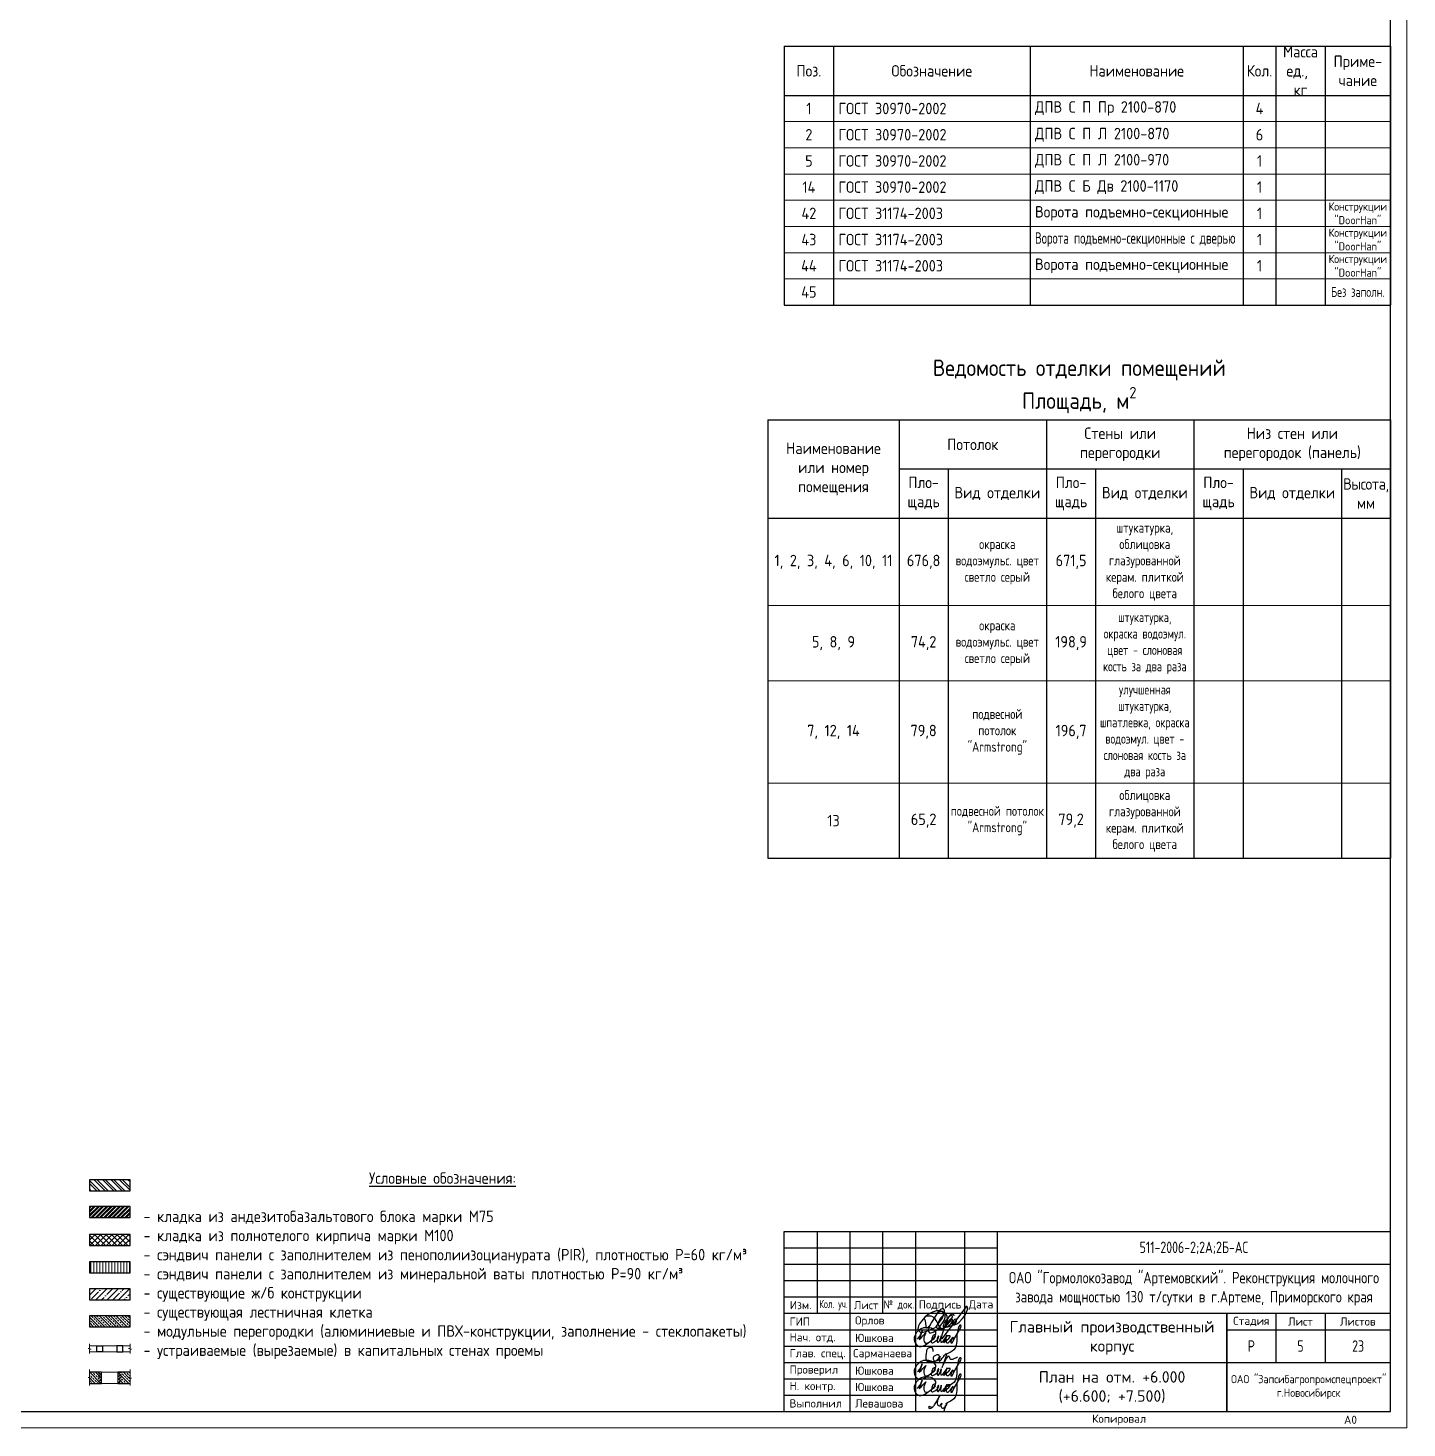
# Model space of a CAD drawing. Extents: x -965262 to 1142518, y -357520 to 71675.
# Drawn here: x -526641 to -484562, y -240088 to -197360 of the extents above; entities that cross this region are included whole.
import ezdxf

# ---------------------------------------------------------------- set-up
doc = ezdxf.new("R2010")
doc.units = 0
doc.header["$LTSCALE"] = 10
doc.layers.get('0').update_dxf_attribs({"linetype": 'CONTINUOUS', "lineweight": 30})
doc.layers.add('Ростверк', color=155, linetype='CONTINUOUS', lineweight=40)
doc.layers.add('светиль', color=40, linetype='CONTINUOUS', lineweight=30)
doc.styles.add('GOST 2.304', font='isocpeur.ttf', dxfattribs={"width": 0.75, "height": 250})
doc.styles.add('GOST-2.304_Type-B', font='isocpeur.ttf', dxfattribs={"width": 0.9})

# ---------------------------------------------------------------- blocks, each defined once
blk = doc.blocks.new('12314')
at = {"layer": 'светиль', "color": 7, "lineweight": 30}
for p, q in [((-140566.84, -9025.89), (-140567.57, -9026.24)), ((-140566.15, -9025.6), (-140566.84, -9025.89)), ((-140565.34, -9025.42), (-140566.15, -9025.6)), ((-140564.57, -9025.42), (-140565.34, -9025.42)), ((-140564.8, -9025.96), (-140565.26, -9026.56)), ((-140563.83, -9025.64), (-140564.97, -9026.08)), ((-140564.33, -9025.41), (-140564.8, -9025.96)), ((-140563.88, -9025.42), (-140564.57, -9025.42)), ((-140563.86, -9024.92), (-140564.33, -9025.41)), ((-140563.17, -9025.64), (-140563.88, -9025.42)), ((-140563.03, -9025.64), (-140563.83, -9025.64)), ((-140562.54, -9025.9), (-140563.17, -9025.64)), ((-140562.73, -9026.18), (-140563.03, -9025.64)), ((-140561.96, -9026.39), (-140562.54, -9025.9)), ((-140562.48, -9026.16), (-140562.25, -9025.58)), ((-140562.25, -9025.58), (-140562.25, -9025.09)), ((-140554.34, -9026.8), (-140553.84, -9025.85)), ((-140553.84, -9025.85), (-140553.48, -9024.93)), ((-140572.17, -9031.14), (-140572.3, -9031.79)), ((-140571.77, -9030.41), (-140572.17, -9031.14)), ((-140571.46, -9029.82), (-140571.77, -9030.41)), ((-140571.04, -9029.28), (-140571.46, -9029.82)), ((-140570.3, -9028.39), (-140571.04, -9029.28)), ((-140569.69, -9027.65), (-140570.3, -9028.39)), ((-140569.86, -9028.04), (-140569.59, -9027.58)), ((-140569.86, -9028.4), (-140569.86, -9028.04)), ((-140569.59, -9029.26), (-140569.86, -9028.4)), ((-140568.97, -9027.12), (-140569.69, -9027.65)), ((-140569.59, -9027.58), (-140568.96, -9027.35)), ((-140569.36, -9030.25), (-140569.59, -9029.26)), ((-140569.1, -9031.98), (-140569.36, -9030.25)), ((-140568.33, -9026.67), (-140568.97, -9027.12)), ((-140568.96, -9027.35), (-140568.18, -9027.35)), ((-140567.67, -9030.62), (-140568.83, -9031.98)), ((-140568.11, -9031.44), (-140568.36, -9032.46)), ((-140567.57, -9026.24), (-140568.33, -9026.67)), ((-140568.18, -9027.35), (-140567.49, -9027.35)), ((-140567.85, -9031.02), (-140568.11, -9031.44)), ((-140567.41, -9029.95), (-140567.85, -9031.02)), ((-140567.49, -9027.35), (-140566.88, -9027.58)), ((-140566.92, -9029.25), (-140567.41, -9029.95)), ((-140566.24, -9028.17), (-140566.92, -9029.25)), ((-140566.88, -9027.58), (-140566.44, -9027.96)), ((-140566.44, -9027.96), (-140566.02, -9028.46)), ((-140565.84, -9027.49), (-140566.24, -9028.17)), ((-140566.02, -9028.46), (-140565.66, -9029.03)), ((-140566.01, -9031.84), (-140565.39, -9031.3)), ((-140565.26, -9026.56), (-140565.84, -9027.49)), ((-140565.66, -9029.03), (-140565.26, -9029.64)), ((-140565.39, -9031.3), (-140564.18, -9029.72)), ((-140565.22, -9031.17), (-140565.31, -9031.55)), ((-140565.26, -9029.64), (-140564.95, -9030.14)), ((-140565.07, -9030.79), (-140565.22, -9031.17)), ((-140564.92, -9030.46), (-140565.1, -9030.81)), ((-140564.95, -9030.14), (-140564.67, -9030.77)), ((-140564.7, -9029.97), (-140564.92, -9030.46)), ((-140564.4, -9029.32), (-140564.7, -9029.97)), ((-140564.67, -9030.77), (-140564.3, -9031.38)), ((-140564.16, -9028.81), (-140564.4, -9029.32)), ((-140564.3, -9031.38), (-140563.85, -9031.91)), ((-140564.18, -9029.72), (-140563.2, -9028.3)), ((-140563.64, -9028.1), (-140564.16, -9028.81)), ((-140564.05, -9031.53), (-140563.69, -9030.8)), ((-140563.69, -9030.8), (-140562.97, -9029.89)), ((-140563.14, -9027.49), (-140563.64, -9028.1)), ((-140563.2, -9028.3), (-140562.73, -9027.06)), ((-140562.64, -9027.1), (-140563.14, -9027.49)), ((-140562.97, -9029.89), (-140562.35, -9028.81)), ((-140562.85, -9033.28), (-140562.02, -9030.97)), ((-140562.72, -9030.69), (-140562.83, -9031.1)), ((-140562.83, -9031.1), (-140562.75, -9031.5)), ((-140562.75, -9031.5), (-140562.62, -9031.65)), ((-140562.73, -9027.06), (-140562.73, -9026.18)), ((-140562.54, -9030.28), (-140562.72, -9030.69)), ((-140562.21, -9026.96), (-140562.64, -9027.1)), ((-140562.57, -9031.83), (-140561.91, -9031.51)), ((-140562.3, -9029.77), (-140562.54, -9030.28)), ((-140562.35, -9028.81), (-140562.06, -9027.96)), ((-140562.35, -9031.73), (-140560.91, -9031.44)), ((-140561.87, -9029.18), (-140562.3, -9029.77)), ((-140562.24, -9031.69), (-140561.96, -9031.29)), ((-140562.06, -9027.2), (-140562.21, -9026.96)), ((-140562.06, -9027.96), (-140562.06, -9027.2)), ((-140562.02, -9030.97), (-140561.23, -9029)), ((-140561.57, -9026.86), (-140561.96, -9026.39)), ((-140561.96, -9031.29), (-140561.61, -9030.7)), ((-140561.91, -9031.51), (-140560.99, -9030.54)), ((-140560.77, -9027.9), (-140561.87, -9029.18)), ((-140561.61, -9030.7), (-140561.33, -9030.12)), ((-140561.27, -9027.61), (-140561.57, -9026.86)), ((-140561.38, -9030.53), (-140561.5, -9030.94)), ((-140561.5, -9030.94), (-140561.5, -9031.27)), ((-140561.5, -9031.27), (-140561.38, -9031.45)), ((-140561.09, -9029.88), (-140561.38, -9030.53)), ((-140561.38, -9031.45), (-140561.1, -9031.55)), ((-140561.33, -9030.12), (-140561.11, -9029.29)), ((-140561.11, -9028.6), (-140561.27, -9027.61)), ((-140561.23, -9029), (-140560.44, -9027.33)), ((-140561.11, -9029.29), (-140561.11, -9028.6)), ((-140561.1, -9031.55), (-140559.91, -9031.09)), ((-140560.71, -9029.29), (-140561.09, -9029.88)), ((-140560.99, -9030.54), (-140560.36, -9029.73)), ((-140560.91, -9031.44), (-140560.36, -9030.89)), ((-140560.4, -9027.57), (-140560.77, -9027.9)), ((-140560.32, -9028.83), (-140560.71, -9029.29)), ((-140560.44, -9027.33), (-140559.85, -9026.75)), ((-140560.04, -9027.3), (-140560.4, -9027.57)), ((-140560.36, -9029.73), (-140559.94, -9029.04)), ((-140560.36, -9030.89), (-140559.8, -9030.21)), ((-140559.82, -9028.54), (-140560.32, -9028.83)), ((-140559.71, -9027.2), (-140560.04, -9027.3)), ((-140559.94, -9029.04), (-140559.56, -9028.37)), ((-140559.91, -9031.09), (-140558.85, -9030.69)), ((-140559.85, -9026.75), (-140559.52, -9026.57)), ((-140559.41, -9028.54), (-140559.82, -9028.54)), ((-140559.8, -9030.21), (-140559.41, -9029.59)), ((-140559.42, -9027.27), (-140559.71, -9027.2)), ((-140559.56, -9028.37), (-140559.27, -9027.77)), ((-140559.52, -9026.57), (-140559.22, -9026.57)), ((-140559.27, -9027.42), (-140559.42, -9027.27)), ((-140559.25, -9028.91), (-140559.41, -9028.54)), ((-140559.41, -9029.59), (-140559.25, -9028.91)), ((-140559.16, -9029.68), (-140559.34, -9030.17)), ((-140559.34, -9030.17), (-140559.34, -9030.53)), ((-140559.34, -9030.53), (-140559.22, -9030.72)), ((-140559.27, -9027.77), (-140559.27, -9027.42)), ((-140559.22, -9026.57), (-140558.92, -9026.81)), ((-140559.22, -9030.72), (-140558.47, -9030.72)), ((-140558.8, -9029.03), (-140559.16, -9029.68)), ((-140558.92, -9026.81), (-140558.69, -9027.25)), ((-140558.85, -9030.69), (-140558.16, -9030.16)), ((-140558.54, -9028.69), (-140558.8, -9029.03)), ((-140558.03, -9028.57), (-140558.54, -9028.69)), ((-140558.47, -9030.72), (-140557.84, -9030.53)), ((-140558.16, -9030.16), (-140557.76, -9029.45)), ((-140557.76, -9028.86), (-140558.03, -9028.57)), ((-140557.84, -9030.53), (-140557.36, -9030.17)), ((-140557.76, -9029.45), (-140557.76, -9028.86)), ((-140557.36, -9030.17), (-140556.76, -9029.71)), ((-140556.76, -9029.71), (-140555.38, -9028.26)), ((-140555.38, -9028.26), (-140554.82, -9027.5)), ((-140554.82, -9027.5), (-140554.34, -9026.8)), ((-140572.3, -9031.79), (-140572.49, -9032.37)), ((-140572.49, -9032.37), (-140572.25, -9032.93)), ((-140572.25, -9032.93), (-140571.86, -9033.33)), ((-140571.86, -9033.33), (-140571.43, -9033.6)), ((-140571.43, -9033.6), (-140570.92, -9033.6)), ((-140570.92, -9033.6), (-140569.07, -9033.19)), ((-140568.83, -9031.98), (-140569.1, -9031.98)), ((-140569.07, -9033.19), (-140567.78, -9032.69)), ((-140568.36, -9032.46), (-140568.36, -9033.22)), ((-140568.36, -9033.22), (-140568, -9033.8)), ((-140568, -9033.8), (-140567.37, -9033.8)), ((-140567.78, -9032.69), (-140566.97, -9032.3)), ((-140567.37, -9033.8), (-140566.58, -9033.5)), ((-140566.97, -9032.3), (-140566.01, -9031.84)), ((-140566.58, -9033.5), (-140565.62, -9033.07)), ((-140565.62, -9033.07), (-140564.69, -9032.4)), ((-140565.31, -9031.55), (-140565.31, -9031.83)), ((-140565.31, -9031.83), (-140565.15, -9032.01)), ((-140565.15, -9032.01), (-140564.95, -9032.09)), ((-140564.95, -9032.09), (-140564.71, -9032.09)), ((-140564.71, -9032.09), (-140564.33, -9032.09)), ((-140564.69, -9032.4), (-140564.05, -9031.53)), ((-140564.34, -9032.1), (-140563.17, -9032.1)), ((-140563.85, -9031.91), (-140563.29, -9032.14)), ((-140563.33, -9035.09), (-140563.1, -9034.11)), ((-140563.33, -9036.08), (-140563.33, -9035.09)), ((-140563.29, -9032.14), (-140562.79, -9032.14)), ((-140563.17, -9032.1), (-140562.57, -9031.83)), ((-140563.1, -9034.11), (-140562.85, -9033.28)), ((-140562.79, -9032.14), (-140562.24, -9031.69)), ((-140562.62, -9031.65), (-140562.35, -9031.73))]:
    blk.add_line(p, q, dxfattribs=at)
at = {"layer": 'светиль', "color": 7}
for p, q in [((-140563.31, -9024.63), (-140563.86, -9024.92)), ((-140554.16, -9024.02), (-140563.33, -9036.08)), ((-140562.63, -9024.63), (-140563.31, -9024.63)), ((-140562.25, -9025.09), (-140562.63, -9024.63)), ((-140553.68, -9023.57), (-140554.16, -9024.02)), ((-140553.48, -9024.17), (-140553.68, -9023.57)), ((-140553.48, -9024.93), (-140553.48, -9024.17))]:
    blk.add_line(p, q, dxfattribs=at)
blk = doc.blocks.new('12345')
at = {"layer": 'светиль', "color": 7, "lineweight": 30}
for p, q in [((-140573.7, -9041.68), (-140574.05, -9042.49)), ((-140573.2, -9040.71), (-140573.7, -9041.68)), ((-140572.41, -9039.94), (-140573.2, -9040.71)), ((-140572.42, -9042.74), (-140571.87, -9042.12)), ((-140571.46, -9039.22), (-140572.41, -9039.94)), ((-140571.06, -9040.06), (-140572.14, -9043.29)), ((-140571.87, -9042.12), (-140571.63, -9041.61)), ((-140571.63, -9041.61), (-140571.43, -9041.18)), ((-140570.49, -9038.9), (-140571.46, -9039.22)), ((-140571.43, -9041.18), (-140571.06, -9040.06)), ((-140571.35, -9042.66), (-140570.71, -9041.9)), ((-140570.71, -9041.9), (-140569.64, -9040.72)), ((-140569.42, -9038.9), (-140570.49, -9038.9)), ((-140570.11, -9041.93), (-140570.33, -9042.48)), ((-140569.89, -9041.38), (-140570.11, -9041.93)), ((-140569.64, -9040.72), (-140569.89, -9041.38)), ((-140568.52, -9038.9), (-140569.42, -9038.9)), ((-140567.56, -9039.05), (-140568.52, -9038.9)), ((-140566.95, -9039.39), (-140567.56, -9039.05)), ((-140566.92, -9041.93), (-140567.05, -9042.26)), ((-140566.31, -9039.99), (-140566.95, -9039.39)), ((-140566.72, -9041.73), (-140566.92, -9041.93)), ((-140566.51, -9041.6), (-140566.72, -9041.73)), ((-140566.18, -9041.6), (-140566.51, -9041.6)), ((-140566.38, -9042.48), (-140566.02, -9041.8)), ((-140565.87, -9040.67), (-140566.31, -9039.99)), ((-140566.02, -9041.8), (-140566.18, -9041.6)), ((-140566.06, -9042.48), (-140565.98, -9042.1)), ((-140566.02, -9041.8), (-140565.87, -9041.2)), ((-140565.98, -9042.1), (-140566.02, -9041.8)), ((-140565.87, -9041.2), (-140565.87, -9040.67)), ((-140564.94, -9042.08), (-140565.1, -9042.35)), ((-140564.75, -9042.08), (-140564.94, -9042.08)), ((-140564.66, -9042.25), (-140564.75, -9042.08)), ((-140563.75, -9042), (-140563.95, -9043.15)), ((-140563.75, -9042.33), (-140563.75, -9042)), ((-140561.55, -9041.69), (-140562.73, -9044.51)), ((-140561.9, -9042.38), (-140561.55, -9041.69)), ((-140561.37, -9041.9), (-140561.9, -9042.38)), ((-140560.81, -9041.9), (-140561.37, -9041.9)), ((-140560.38, -9041.9), (-140560.81, -9041.9)), ((-140560.38, -9042.31), (-140560.38, -9041.9)), ((-140559.1, -9043.56), (-140556.32, -9038.73)), ((-140557.41, -9039.95), (-140557.85, -9041.53)), ((-140557.85, -9041.53), (-140557.85, -9042.71)), ((-140557.25, -9039.09), (-140557.41, -9039.95)), ((-140557.05, -9038.33), (-140557.25, -9039.09)), ((-140556.66, -9037.86), (-140557.05, -9038.33)), ((-140556.33, -9037.86), (-140556.66, -9037.86)), ((-140556.11, -9038.15), (-140556.33, -9037.86)), ((-140556.32, -9038.73), (-140556.11, -9038.15)), ((-140574.05, -9042.49), (-140574.05, -9043.41)), ((-140574.05, -9043.41), (-140573.91, -9044.04)), ((-140573.91, -9044.04), (-140573.52, -9044.92)), ((-140573.52, -9044.92), (-140572.91, -9045.57)), ((-140572.91, -9045.57), (-140572.18, -9045.96)), ((-140572.84, -9043.22), (-140572.42, -9042.74)), ((-140572.18, -9045.96), (-140571.44, -9045.96)), ((-140572.14, -9043.29), (-140571.35, -9042.66)), ((-140571.44, -9045.96), (-140570.48, -9045.69)), ((-140570.48, -9045.69), (-140569.75, -9045.31)), ((-140570.33, -9042.48), (-140570.33, -9043.11)), ((-140570.33, -9043.11), (-140570.33, -9043.58)), ((-140570.33, -9043.58), (-140570.25, -9044.1)), ((-140570.25, -9044.1), (-140570.05, -9044.52)), ((-140570.05, -9044.52), (-140569.67, -9044.68)), ((-140569.75, -9045.31), (-140567.32, -9043.57)), ((-140569.67, -9044.68), (-140569.13, -9044.68)), ((-140569.13, -9044.68), (-140568.64, -9044.49)), ((-140568.64, -9044.49), (-140568.32, -9044.29)), ((-140568.32, -9044.29), (-140567.84, -9043.94)), ((-140567.84, -9043.94), (-140567.32, -9043.57)), ((-140567.38, -9043.27), (-140567.53, -9043.89)), ((-140567.53, -9043.89), (-140567.53, -9044.17)), ((-140567.53, -9044.17), (-140567.42, -9044.42)), ((-140567.42, -9044.42), (-140567.23, -9044.58)), ((-140567.29, -9042.94), (-140567.38, -9043.27)), ((-140567.32, -9043.57), (-140566.41, -9042.91)), ((-140567.32, -9043.57), (-140566.86, -9043.05)), ((-140567.17, -9042.51), (-140567.29, -9042.94)), ((-140567.23, -9044.58), (-140566.96, -9044.58)), ((-140567.05, -9042.26), (-140567.17, -9042.51)), ((-140566.96, -9044.58), (-140566.73, -9044.48)), ((-140566.86, -9043.05), (-140566.38, -9042.48)), ((-140566.73, -9044.48), (-140566.43, -9044.34)), ((-140566.43, -9044.34), (-140566.14, -9044.15)), ((-140566.41, -9042.91), (-140566.06, -9042.48)), ((-140566.14, -9044.15), (-140565.86, -9043.89)), ((-140565.86, -9043.89), (-140565.21, -9043.37)), ((-140565.22, -9042.67), (-140565.29, -9042.92)), ((-140565.29, -9042.92), (-140565.29, -9043.17)), ((-140565.29, -9043.17), (-140565.29, -9043.66)), ((-140565.29, -9043.66), (-140565.29, -9044.11)), ((-140565.29, -9044.11), (-140565.2, -9044.32)), ((-140565.1, -9042.35), (-140565.22, -9042.67)), ((-140565.21, -9043.37), (-140564.8, -9042.76)), ((-140565.2, -9044.32), (-140565.05, -9044.41)), ((-140565.05, -9044.41), (-140564.85, -9044.41)), ((-140564.85, -9044.41), (-140564.57, -9044.09)), ((-140564.8, -9042.76), (-140564.66, -9042.25)), ((-140564.57, -9044.09), (-140564.35, -9043.62)), ((-140564.35, -9043.62), (-140564.05, -9042.98)), ((-140564.05, -9042.98), (-140563.75, -9042.33)), ((-140563.95, -9043.15), (-140564.01, -9043.51)), ((-140564.01, -9043.51), (-140564.01, -9043.77)), ((-140564.01, -9043.77), (-140563.92, -9044.1)), ((-140563.92, -9044.1), (-140563.85, -9044.29)), ((-140563.85, -9044.29), (-140563.62, -9044.36)), ((-140563.62, -9044.36), (-140563.42, -9044.29)), ((-140563.42, -9044.29), (-140563.06, -9043.97)), ((-140563.06, -9043.97), (-140562.6, -9043.43)), ((-140562.73, -9044.51), (-140562.09, -9043)), ((-140562.73, -9044.51), (-140561.47, -9043.46)), ((-140562.6, -9043.43), (-140562.21, -9042.97)), ((-140562.21, -9042.97), (-140561.9, -9042.38)), ((-140562.09, -9043), (-140561.94, -9043.08)), ((-140561.94, -9043.08), (-140561.85, -9043.24)), ((-140561.85, -9043.24), (-140561.85, -9043.58)), ((-140561.85, -9043.58), (-140561.85, -9043.8)), ((-140561.85, -9043.8), (-140561.85, -9044.05)), ((-140561.85, -9044.05), (-140561.85, -9044.26)), ((-140561.85, -9044.26), (-140561.75, -9044.47)), ((-140561.75, -9044.47), (-140561.57, -9044.62)), ((-140561.57, -9044.62), (-140561.32, -9044.62)), ((-140561.47, -9043.46), (-140560.81, -9042.92)), ((-140561.32, -9044.62), (-140561.15, -9044.62)), ((-140561.15, -9044.62), (-140560.72, -9044.27)), ((-140560.81, -9042.92), (-140560.38, -9042.31)), ((-140560.72, -9044.27), (-140560.47, -9044.07)), ((-140560.47, -9044.07), (-140560.28, -9043.75)), ((-140560.28, -9043.75), (-140560.03, -9043.35)), ((-140559.84, -9043.32), (-140560.12, -9044.18)), ((-140560.12, -9044.18), (-140560.12, -9044.67)), ((-140560.12, -9044.67), (-140559.6, -9044.67)), ((-140560.03, -9043.35), (-140559.75, -9042.98)), ((-140559.54, -9042.71), (-140559.84, -9043.32)), ((-140559.75, -9042.98), (-140559.55, -9042.72)), ((-140559.6, -9044.67), (-140559.43, -9044.42)), ((-140559.3, -9042.49), (-140559.57, -9042.67)), ((-140558.91, -9047.24), (-140559.54, -9047.77)), ((-140559.43, -9044.42), (-140559.1, -9043.58)), ((-140559.1, -9042.75), (-140559.3, -9042.49)), ((-140559.1, -9043.58), (-140559.1, -9042.75)), ((-140558.46, -9046.62), (-140558.91, -9047.24)), ((-140558.12, -9045.55), (-140558.46, -9046.62)), ((-140557.85, -9043.98), (-140558.12, -9045.55)), ((-140557.85, -9042.71), (-140557.85, -9043.98)), ((-140561.01, -9048.54), (-140562.09, -9049.1)), ((-140560.24, -9048.16), (-140561.01, -9048.54)), ((-140559.54, -9047.77), (-140560.24, -9048.16))]:
    blk.add_line(p, q, dxfattribs=at)

msp = doc.modelspace()

# ---------------------------------------------------------------- hatches: boundary and pattern name
at = {"lineweight": 15}
h = msp.add_hatch(dxfattribs=at)
h.set_pattern_fill('ANSI32', color=4, scale=19.0476, angle=90, style=0)
h.set_pattern_definition([(135, (-524456.4, -232670.95), (-128.29, -128.29), []), (135, (-524456.4, -232585.42), (-128.29, -128.29), [])])
h.paths.add_polyline_path([(-524144.8, -232510), (-524762.4, -232510), (-524762.4, -232846.1), (-524144.8, -232846.1)])
h.paths.add_polyline_path([(-523527.3, -232510), (-524144.8, -232510), (-524144.8, -232846.1), (-523527.3, -232846.1)])
h = msp.add_hatch(dxfattribs=at)
h.set_pattern_fill('ANSI32', color=1, scale=9.5, style=0)
h.set_pattern_definition([(45, (-524417.32, -233497.91), (-63.984, 63.984), []), (45, (-524374.67, -233497.91), (-63.984, 63.984), [])])
h.paths.add_polyline_path([(-524144.8, -233328.4), (-524762.4, -233328.4), (-524762.4, -233664.5), (-524144.8, -233664.5)])
h.paths.add_polyline_path([(-523527.3, -233328.4), (-524144.8, -233328.4), (-524144.8, -233664.5), (-523527.3, -233664.5)])
h = msp.add_hatch(dxfattribs=at)
h.set_pattern_fill('ANSI37', color=30, scale=38.0952, style=0)
h.set_pattern_definition([(45, (-524428.91, -234367.55), (-85.526, 85.526), []), (135, (-524428.91, -234367.55), (-85.526, -85.526), [])])
h.paths.add_polyline_path([(-524144.8, -234185.4), (-524762.4, -234185.4), (-524762.4, -234521.4), (-524144.8, -234521.4)])
h.paths.add_polyline_path([(-523527.3, -234185.4), (-524144.8, -234185.4), (-524144.8, -234521.4), (-523527.3, -234521.4)])
h = msp.add_hatch(dxfattribs=at)
h.set_pattern_fill('LINE', color=6, scale=28.5714, angle=90, style=0)
h.set_pattern_definition([(90, (-524355.63, -235211.15), (-90.714, 6e-15), [])])
h.paths.add_polyline_path([(-524144.8, -235021), (-524762.4, -235021), (-524762.4, -235357.1), (-524144.8, -235357.1)])
h.paths.add_polyline_path([(-523527.3, -235021), (-524144.8, -235021), (-524144.8, -235357.1), (-523527.3, -235357.1)])
h = msp.add_hatch(dxfattribs=at)
h.set_pattern_fill('ANSI35', color=256, scale=38.0952, style=0)
h.set_pattern_definition([(45, (-524406.2, -236015.91), (-171.05, 171.05), []), (45, (-524235.14, -236015.91), (-171.05, 171.05), [302.38, -60.476, 0, -60.476])])
h.paths.add_polyline_path([(-524144.8, -235840.7), (-524762.4, -235840.7), (-524762.4, -236176.8), (-524144.8, -236176.8)])
h.paths.add_polyline_path([(-523527.3, -235840.7), (-524144.8, -235840.7), (-524144.8, -236176.8), (-523527.3, -236176.8)])
h = msp.add_hatch(dxfattribs=at)
h.set_pattern_fill('ANSI33', color=256, scale=19.0476, angle=90, style=0)
h.set_pattern_definition([(135, (-1197789.56, -304159.76), (-85.526163, -85.526163), []), (135, (-1197789.56, -304074.23), (-85.526163, -85.526163), [60.47613, -30.238065])])
h.paths.add_polyline_path([(-524144.8, -236660.3), (-524762.4, -236660.3), (-524762.4, -236996.4), (-524144.8, -236996.4)])
h.paths.add_polyline_path([(-523527.3, -236660.3), (-524144.8, -236660.3), (-524144.8, -236996.4), (-523527.3, -236996.4)])
h = msp.add_hatch(dxfattribs=at)
h.set_pattern_fill('ANSI33', color=256, scale=19.0476, angle=90, style=0)
h.set_pattern_definition([(135, (-524747, -238567.57), (-85.526, -85.526), []), (135, (-524747, -238482.05), (-85.526, -85.526), [60.476, -30.238])])
h.paths.add_polyline_path([(-524762.4, -238556.7), (-524762.4, -238579.1), (-524717.7, -238567.9)], flags=17)
h.paths.add_polyline_path([(-523527.3, -238534.4), (-523571.9, -238545.6), (-523527.3, -238556.7)], flags=17)
h.paths.add_polyline_path([(-523894.8, -238388.7), (-524394.8, -238388.7), (-524394.8, -238724.8), (-523894.8, -238724.8)])
h.paths.add_polyline_path([(-524144.8, -238388.7), (-524762.4, -238388.7), (-524762.4, -238724.8), (-524144.8, -238724.8)])
h.paths.add_polyline_path([(-523527.3, -238388.7), (-524144.8, -238388.7), (-524144.8, -238724.8), (-523527.3, -238724.8)])
h = msp.add_hatch()
h.set_pattern_fill('ANSI31', color=3, scale=20)
h.set_pattern_definition([(45, (-1197789.56, -305280.87), (-44.9012806, 44.9012806), [])])
h.paths.add_polyline_path([(-524394.8, -238388.7), (-524494.8, -238388.7), (-524494.8, -238724.8), (-524394.8, -238724.8)])
h.paths.add_polyline_path([(-523794.8, -238388.7), (-523894.8, -238388.7), (-523894.8, -238724.8), (-523794.8, -238724.8)])

# ---------------------------------------------------------------- linework, layer by layer
for p, q in [((-503562.4, -197917.3, -1808.5), (-485062.4, -197917.3, -1808.5)), ((-503562.4, -197917.3, -1808.5), (-503562.4, -205817.3, -1808.5)), ((-502062.4, -197917.3, -1808.5), (-502062.4, -205817.3, -1808.5)), ((-496062.4, -197917.3, -1808.5), (-496062.4, -205817.3, -1808.5)), ((-489562.4, -197917.3, -1808.5), (-489562.4, -205817.3, -1808.5)), ((-488562.4, -197917.3, -1808.5), (-488562.4, -205817.3, -1808.5)), ((-487062.4, -197917.3, -1808.5), (-487062.4, -205817.3, -1808.5)), ((-485062.4, -197917.3, -1808.5), (-485062.4, -205817.3, -1808.5)), ((-503562.4, -199417.3, -1808.5), (-485062.4, -199417.3, -1808.5)), ((-503562.4, -205817.3, -1808.5), (-485062.4, -205817.3, -1808.5)), ((-504062.4, -209317.3, -1808.5), (-485062.4, -209317.3, -1808.5)), ((-504062.4, -209317.3, -1808.5), (-504062.4, -222696.5, -1808.5)), ((-500062.4, -209317.3, -1808.5), (-500062.4, -222696.5, -1808.5)), ((-495562.4, -209317.3, -1808.5), (-495562.4, -222696.5, -1808.5)), ((-491062.4, -209317.3, -1808.5), (-491062.4, -222696.5, -1808.5)), ((-485062.4, -209317.3, -1808.5), (-485062.4, -222696.5, -1808.5)), ((-500062.4, -210817.3, -1808.5), (-485062.4, -210817.3, -1808.5)), ((-498562.4, -210817.3, -1808.5), (-498562.4, -222696.5, -1808.5)), ((-494062.4, -210817.3, -1808.5), (-494062.4, -222696.5, -1808.5)), ((-489562.4, -210817.3, -1808.5), (-489562.4, -222696.5, -1808.5)), ((-486562.4, -210817.3, -1808.5), (-486562.4, -222696.5, -1808.5)), ((-504062.4, -212317.3, -1808.5), (-485062.4, -212317.3, -1808.5)), ((-504062.4, -222696.5, -1808.5), (-485062.4, -222696.5, -1808.5)), ((-503562.4, -234087.8, -1808.5), (-485062.4, -234087.8, -1808.5)), ((-503562.4, -239587.8, -1808.5), (-503562.4, -234087.8, -1808.5)), ((-502562.4, -234087.8, -1808.5), (-502562.4, -236587.8, -1808.5)), ((-501562.4, -234087.8, -1808.5), (-501562.4, -239587.8, -1808.5)), ((-500562.4, -234087.8, -1808.5), (-500562.4, -236587.8, -1808.5)), ((-499562.4, -234087.8, -1808.5), (-499562.4, -239587.8, -1808.5)), ((-498062.4, -234087.8, -1808.5), (-498062.4, -239587.8, -1808.5)), ((-497062.4, -239587.8, -1808.5), (-497062.4, -234088.8, -1808.5)), ((-497062.4, -235087.8, -1808.5), (-485062.4, -235087.8, -1808.5)), ((-503562.4, -236087.8, -1808.5), (-497062.4, -236087.8, -1808.5)), ((-503562.4, -236587.8, -1808.5), (-485062.4, -236587.8, -1808.5)), ((-490062.4, -239587.8, -1808.5), (-490062.4, -236587.8, -1808.5)), ((-490062.4, -236587.8, -1808.5), (-490062.4, -239587.8, -1808.5)), ((-488562.4, -236587.8, -1808.5), (-488562.4, -238087.8, -1808.5)), ((-487062.4, -236587.8, -1808.5), (-487062.4, -238087.8, -1808.5)), ((-490062.4, -237087.8, -1808.5), (-485062.4, -237087.8, -1808.5)), ((-524394.8, -238388.7, -1808.5), (-524762.4, -238388.7, -1808.5)), ((-523527.3, -238388.7, -1808.5), (-523894.8, -238388.7, -1808.5)), ((-497062.4, -238087.8, -1808.5), (-485062.4, -238087.8, -1808.5)), ((-524762.4, -238724.8, -1808.5), (-524394.8, -238724.8, -1808.5)), ((-523894.8, -238724.8, -1808.5), (-523527.3, -238724.8, -1808.5))]:
    msp.add_line(p, q)
for p, q in [((-503562.4, -200217.3, -1808.5), (-485062.4, -200217.3, -1808.5)), ((-503562.4, -201017.3, -1808.5), (-485062.4, -201017.3, -1808.5)), ((-503562.4, -201817.3, -1808.5), (-485062.4, -201817.3, -1808.5)), ((-503562.4, -202617.3, -1808.5), (-485062.4, -202617.3, -1808.5)), ((-503562.4, -203417.3, -1808.5), (-485062.4, -203417.3, -1808.5)), ((-503562.4, -204217.3, -1808.5), (-485062.4, -204217.3, -1808.5)), ((-503562.4, -205017.3, -1808.5), (-485062.4, -205017.3, -1808.5)), ((-504062.4, -214988.1, -1808.5), (-485062.4, -214988.1, -1808.5)), ((-504062.4, -217279.8, -1808.5), (-485062.4, -217279.8, -1808.5)), ((-504062.4, -220404.8, -1808.5), (-485062.4, -220404.8, -1808.5)), ((-524394.8, -238388.7, -1808.5), (-524394.8, -238724.8, -1808.5)), ((-524394.8, -238388.7, -1808.5), (-523894.8, -238388.7, -1808.5)), ((-523894.8, -238388.7, -1808.5), (-523894.8, -238724.8, -1808.5)), ((-524394.8, -238724.8, -1808.5), (-523894.8, -238724.8, -1808.5))]:
    msp.add_line(p, q, dxfattribs=at)
at = {"ltscale": 100}
for p, q in [((-485062.4, -239587.8, -1808.5), (-485062.4, -234087.8, -1808.5)), ((-503562.4, -239587.8, -1808.5), (-485062.4, -239587.8, -1808.5))]:
    msp.add_line(p, q, dxfattribs=at)
at = {"lineweight": 25}
for p, q in [((-503562.4, -234587.8, -1808.5), (-497062.4, -234587.8, -1808.5)), ((-503562.4, -235087.8, -1808.5), (-497062.4, -235087.8, -1808.5)), ((-503562.4, -235587.8, -1808.5), (-497062.4, -235587.8, -1808.5)), ((-503562.4, -237087.8, -1808.5), (-497062.4, -237087.8, -1808.5)), ((-503562.4, -237587.8, -1808.5), (-497062.4, -237587.8, -1808.5)), ((-503562.4, -238087.8, -1808.5), (-497062.4, -238087.8, -1808.5)), ((-503562.4, -238587.8, -1808.5), (-497062.4, -238587.8, -1808.5)), ((-503562.4, -239087.8, -1808.5), (-497062.4, -239087.8, -1808.5))]:
    msp.add_line(p, q, dxfattribs=at)
at = {"color": 3, "lineweight": 15}
for p, q in [((-524762.4, -237584, -1808.5), (-523527.3, -237584, -1808.5)), ((-524762.4, -237762.6, -1808.5), (-523527.3, -237762.6, -1808.5))]:
    msp.add_line(p, q, dxfattribs=at)
at = {"lineweight": 15, "elevation": -1808.5}
msp.add_lwpolyline([(-484562.4, -240087.8), (-484562.4, -155987.8), (-603462.4, -155987.8), (-603462.4, -240087.8)], close=True, dxfattribs=at)
at = {"elevation": -1808.5}
for points in [[(-485062.4, -239587.8), (-485062.4, -156487.8), (-601462.4, -156487.8), (-601462.4, -239587.8)], [(-524762.4, -236176.8), (-523527.3, -236176.8), (-523527.3, -235840.7), (-524762.4, -235840.7)], [(-524762.4, -236996.4), (-523527.3, -236996.4), (-523527.3, -236660.3), (-524762.4, -236660.3)]]:
    msp.add_lwpolyline(points, close=True, dxfattribs=at)
at = {"color": 4, "elevation": -1808.5}
msp.add_lwpolyline([(-524762.4, -232846.1), (-523527.3, -232846.1), (-523527.3, -232510), (-524762.4, -232510)], close=True, dxfattribs=at)
at = {"color": 1, "elevation": -1808.5}
msp.add_lwpolyline([(-524762.4, -233664.5), (-523527.3, -233664.5), (-523527.3, -233328.4), (-524762.4, -233328.4)], close=True, dxfattribs=at)
at = {"color": 30, "elevation": -1808.5}
msp.add_lwpolyline([(-524762.4, -234521.4), (-523527.3, -234521.4), (-523527.3, -234185.4), (-524762.4, -234185.4)], close=True, dxfattribs=at)
at = {"color": 6, "elevation": -1808.5}
msp.add_lwpolyline([(-524762.4, -235357.1), (-523527.3, -235357.1), (-523527.3, -235021), (-524762.4, -235021)], close=True, dxfattribs=at)
at = {"lineweight": 15, "ltscale": 100}
for points, elevation in [([(-524762.4, -237811.8), (-524762.4, -237695.7), (-524717.7, -237684.5), (-524807, -237662.2), (-524762.4, -237651), (-524762.4, -237517.6)], 519.9), ([(-523527.3, -237811.6), (-523527.3, -237695.4), (-523482.6, -237684.2), (-523571.9, -237661.9), (-523527.3, -237650.8), (-523527.3, -237517.3)], -1808.5), ([(-524762.4, -238795.2), (-524762.4, -238579.1), (-524717.7, -238567.9), (-524807, -238545.6), (-524762.4, -238534.4), (-524762.4, -238301)], -1808.5), ([(-523527.3, -238795.2), (-523527.3, -238579.1), (-523482.6, -238567.9), (-523571.9, -238545.6), (-523527.3, -238534.4), (-523527.3, -238301)], -1808.5)]:
    msp.add_lwpolyline(points, dxfattribs=dict(at, elevation=elevation))
at = {"color": 3, "elevation": -1808.5}
for points in [[(-524364.3, -237762.6), (-524542.9, -237762.6), (-524542.9, -237584), (-524364.3, -237584)], [(-523925.3, -237762.6), (-523746.8, -237762.6), (-523746.8, -237584), (-523925.3, -237584)]]:
    msp.add_lwpolyline(points, close=True, dxfattribs=at)
at = {"layer": 'Ростверк', "color": 0, "linetype": 'ByBlock', "lineweight": 30}
msp.add_spline([(-499022.8, -237752.1, -1808.5), (-499054.3, -237635.3, -1808.5), (-499176.7, -237654.6, -1808.5), (-499235.3, -237806.9, -1808.5), (-499216.1, -238040.9, -1808.5), (-499053.7, -238060, -1808.5), (-498931.2, -238040.6, -1808.5), (-498827.9, -237952.9, -1808.5), (-498834.2, -237877.7, -1808.5), (-498990.8, -237896.7, -1808.5), (-499021.4, -237989.5, -1808.5), (-498963.8, -238045.7, -1808.5), (-498810, -237892.2, -1808.5), (-498837.4, -238045.1, -1808.5), (-498623.4, -237816.3, -1808.5), (-498750.4, -238238.1, -1808.5), (-498530.7, -237903.9, -1808.5), (-498511.1, -237977.3, -1808.5), (-498384.6, -237968.7, -1808.5), (-498283, -237919, -1808.5)], degree=3, dxfattribs=at)
msp.add_open_spline([(-499069.1, -239450.1, -1808.5), (-499105.4, -239452.6, -1808.5), (-499130.3, -239431, -1808.5), (-499141.3, -239433.9, -1808.5), (-499161.9, -239442.8, -1808.5), (-499157.9, -239475.5, -1808.5), (-499137.9, -239486.7, -1808.5), (-499118.9, -239488.7, -1808.5), (-499081.8, -239485.4, -1808.5), (-499021.8, -239430.4, -1808.5), (-498962.2, -239364.7, -1808.5), (-498917.8, -239292.1, -1808.5), (-498882.9, -239221.9, -1808.5), (-498857.8, -239165.8, -1808.5), (-498798.8, -239035.9, -1808.5), (-498862.6, -239191.3, -1808.5), (-498885.6, -239245.5, -1808.5), (-498897, -239311.3, -1808.5), (-498900.5, -239362.8, -1808.5), (-498863.5, -239407.1, -1808.5), (-498795.6, -239419.7, -1808.5), (-498733, -239278, -1808.5), (-498792.7, -239407.4, -1808.5), (-498777, -239462.1, -1808.5), (-498739.2, -239483.5, -1808.5), (-498676.7, -239477.4, -1808.5), (-498648.5, -239420.8, -1808.5), (-498586.5, -239301.7, -1808.5), (-498642.4, -239425.5, -1808.5), (-498669.6, -239474.9, -1808.5), (-498684.3, -239525.5, -1808.5), (-498689.4, -239554.6, -1808.5), (-498691.3, -239567.1, -1808.5)], degree=3, knots=[0, 0, 0, 0, 0.2975043, 0.4847258, 0.5987692, 0.7870476, 0.9695013, 1.2103337, 1.4671083, 1.8349259, 2.4022139, 2.7963302, 3.1188042, 3.534012, 3.9245364, 4.4236833, 4.9141554, 5.0766289, 5.4058204, 5.6497994, 5.873359, 6.3431706, 6.7835022, 7.020827, 7.2049808, 7.3798762, 7.8935679, 8.2160122, 8.6797881, 8.9661728, 9.2392427, 9.4249658, 9.4249658, 9.4249658, 9.4249658], dxfattribs=at)

# ---------------------------------------------------------------- block references
at = {"layer": 'светиль', "xscale": 80, "yscale": 80, "zscale": 80}
for name, p in [('12314', (10746308.6, 485519.3, -1808.5)), ('12345', (10746325.7, 486080, -1808.5)), ('12345', (10746325.7, 485080, -1808.5)), ('12345', (10746325.7, 484580, -1808.5))]:
    msp.add_blockref(name, p, dxfattribs=at)

# ---------------------------------------------------------------- texts
at = {"style": 'GOST-2.304_Type-B'}
for s, insert, char_height, width, attachment_point in [('Масса\\Pед.,  кг', (-487812.4, -198667.3, -1808.5), 350, 1200, 5), ('Приме-\\Pчание', (-486062.4, -198667.3, -1808.5), 350, 1700, 5), ('Поз.', (-502812.4, -198667.3, -1808.5), 350, 1200, 5), ('Обозначение', (-499062.4, -198667.3, -1808.5), 350, 5700, 5), ('Наименование', (-492812.4, -198667.3, -1808.5), 350, 6200, 5), ('Кол.', (-489062.4, -198667.3, -1808.5), 350, 700, 5), ('1', (-502812.4, -199817.3, -1808.5), 350, 1200, 5), ('ГОСТ 30970-2002', (-501912.4, -199817.3, -1808.5), 350, 5700, 4), ('ДПВ С П Пр 2100-870', (-495912.4, -199817.3, -1808.5), 350, 6200, 4), ('4', (-489062.4, -199817.3, -1808.5), 350, 700, 5), ('2', (-502812.4, -200617.3, -1808.5), 350, 1200, 5), ('ГОСТ 30970-2002', (-501912.4, -200617.3, -1808.5), 350, 5700, 4), ('ДПВ С П Л 2100-870', (-495912.4, -200617.3, -1808.5), 350, 6200, 4), ('6', (-489062.4, -200617.3, -1808.5), 350, 700, 5), ('5', (-502812.4, -201417.3, -1808.5), 350, 1200, 5), ('ГОСТ 30970-2002', (-501912.4, -201417.3, -1808.5), 350, 5700, 4), ('ДПВ С П Л 2100-970', (-495912.4, -201417.3, -1808.5), 350, 6200, 4), ('1', (-489062.4, -201417.3, -1808.5), 350, 700, 5), ('14', (-502812.4, -202217.3, -1808.5), 350, 1500, 5), ('ГОСТ 30970-2002', (-501912.4, -202217.3, -1808.5), 350, 5850, 4), ('{\\C256;ДПВ С Б Дв 2100-1170}', (-495912.4, -202217.3, -1808.5), 350, 6350, 4), ('1', (-489062.4, -202217.3, -1808.5), 350, 700, 5), ('42', (-502812.4, -203017.3, -1808.5), 350, 1500, 5), ('ГОСТ 31174-2003', (-501912.4, -203017.3, -1808.5), 350, 5850, 4), ('Ворота подъемно-секционные', (-495912.4, -203017.3, -1808.5), 350, 6350, 4), ('1', (-489062.4, -203017.3, -1808.5), 350, 700, 5), ('Конструкции\\P"DoorHan"', (-486062.4, -203017.1, -1808.5), 250, 2000, 5), ('43', (-502812.4, -203817.3, -1808.5), 350, 1500, 5), ('ГОСТ 31174-2003', (-501912.4, -203817.3, -1808.5), 350, 5850, 4), ('{\\W0.7;Ворота подъемно-секционные с дверью}', (-495912.4, -203817.3, -1808.5), 350, 6350, 4), ('1', (-489062.4, -203817.3, -1808.5), 350, 700, 5), ('Конструкции\\P"DoorHan"', (-486062.4, -203817.1, -1808.5), 250, 2000, 5), ('44', (-502812.4, -204617.3, -1808.5), 350, 1500, 5), ('ГОСТ 31174-2003', (-501912.4, -204617.3, -1808.5), 350, 5850, 4), ('Ворота подъемно-секционные', (-495912.4, -204617.3, -1808.5), 350, 6350, 4), ('1', (-489062.4, -204617.3, -1808.5), 350, 700, 5), ('Конструкции\\P"DoorHan"', (-486062.4, -204617.1, -1808.5), 250, 2000, 5), ('45', (-502812.4, -205417.3, -1808.5), 350, 1500, 5), ('{\\W0.75;Без заполн.}', (-486062.4, -205417.3, -1808.5), 300, 2000, 5), ('\\A1;Ведомость отделки помещений\\PПлощадь, м{\\H0.7x;\\S2^  ;}', (-494562.4, -208317.3, -1808.5), 500, 19000, 5), ('Стены или перегородки', (-493312.4, -210067.3, -1808.5), 350, 4200, 5), ('Низ стен или\\Pперегородок (панель)', (-488062.4, -210067.3, -1808.5), 350, 5700, 5), ('Наименование или номер помещения ', (-502062.4, -210817.3, -1808.5), 350, 3700, 5), ('Потолок', (-497812.4, -210067.3, -1808.5), 350, 4200, 5), ('Пло-\\Pщадь', (-499312.4, -211567.3, -1808.5), 350, 1200, 5), ('Пло-\\Pщадь', (-494812.4, -211567.3, -1808.5), 350, 1200, 5), ('Пло-\\Pщадь', (-490312.4, -211567.3, -1808.5), 350, 1200, 5), ('Вид отделки', (-497062.4, -211567.3, -1808.5), 350, 2700, 5), ('Вид отделки', (-492562.4, -211567.3, -1808.5), 350, 2700, 5), ('Вид отделки', (-488062.4, -211567.3, -1808.5), 350, 2700, 5), ('{\\T0.95;Высота,} мм', (-485812.4, -211567.3, -1808.5), 350, 1200, 5), ('{\\W0.8;штукатурка, облицовка глазурованной керам. плиткой белого цвета}', (-492562.4, -213652.7, -1808.5), 300, 2700, 5), ('{\\W0.8;окраска\\Pводоэмульс. цвет светло серый}', (-497062.4, -213652.7, -1808.5), 300, 3000, 5), ('1, 2, 3, 4, 6, 10, 11', (-502062.4, -213652.7, -1808.5), 350, 4000, 5), ('676,8', (-499312.4, -213652.7, -1808.5), 350, 1500, 5), ('671,5', (-494812.4, -213652.7, -1808.5), 350, 1500, 5), ('{\\W0.75;штукатурка, окраска водоэмул. цвет - слоновая кость за два раза}', (-492562.4, -216134, -1808.5), 300, 2700, 5), ('{\\W0.8;окраска\\Pводоэмульс. цвет светло серый}', (-497062.4, -216134, -1808.5), 300, 3000, 5), ('5, 8, 9', (-502062.4, -216134, -1808.5), 350, 3700, 5), ('74,2', (-499312.4, -216134, -1808.5), 350, 1500, 5), ('198,9', (-494812.4, -216134, -1808.5), 350, 1200, 5), ('{\\W0.75;улучшенная штукатурка, шпатлевка, окраска водоэмул. цвет - слоновая кость за два раза}', (-492562.4, -218842.3, -1808.5), 300, 2824.062, 5), ('{\\W0.8;подвесной потолок "Armstrong"}', (-497062.4, -218842.3, -1808.5), 300, 2700, 5), ('7, 12, 14', (-502062.4, -218842.3, -1808.5), 350, 3700, 5), ('79,8', (-499312.4, -218842.3, -1808.5), 350, 1200, 5), ('196,7', (-494812.4, -218842.3, -1808.5), 350, 1200, 5), ('{\\W0.8;облицовка глазурованной керам. плиткой белого цвета}', (-492562.4, -221561.1, -1808.5), 300, 2700, 5), ('{\\W0.8;подвесной потолок "Armstrong"}', (-497062.4, -221550.6, -1808.5), 300, 3000, 5), ('13', (-502062.4, -221550.6, -1808.5), 350, 3700, 5), ('65,2', (-499312.4, -221550.6, -1808.5), 350, 1500, 5), ('79,2', (-494812.4, -221550.6, -1808.5), 350, 1200, 5), ('{\\L\\P\\P\\P\\H1.4x;\\P\\P\\P\\P\\pi9110.4;\\P\\pi6881.7;\\H1.4x;Условные обозначения:\\P\\pi9110.4;\\l\\P\\pi0;- кладка из андезитобазальтового блока марки М75\\P- кладка из полнотелого кирпича марки М100\\H1.8299x; \\H0.54647x;\\P- сэндвич панели с заполнителем из пенополиизоцианурата (PIR), плотностью Р=60 кг/м³\\H1.6533x; \\H0.60486x;\\P- сэндвич панели с заполнителем из минеральной ваты плотностью Ρ=90 кг/м³\\H1.6872x; \\H0.59271x;\\P- существующие ж/б конструкции\\H1.6009x; \\H0.62466x;\\P- существующая лестничная клетка\\H1.6296x; \\H0.61363x;\\P- модульные перегородки (алюминиевые и ПВХ-конструкции, заполнение - стеклопакеты)\\H1.7201x; \\H0.58138x;\\P- устраиваемые (вырезаемые) в капитальных стенах проемы\\H1.7649x; }', (-523116.4, -233646.5, 519.9), 178.5714, 18220.709, 4)]:
    msp.add_mtext(s, dxfattribs=dict(at, insert=insert, char_height=char_height, width=width, attachment_point=attachment_point))
at = {"color": 0, "insert": (-491062.4, -234587.8, -1808.5), "char_height": 350, "attachment_point": 5, "style": 'GOST 2.304'}
msp.add_mtext_dynamic_manual_height_columns('511-2006-2;2А;2Б-АС', width=12000, gutter_width=1500, heights=[0], dxfattribs=at)
at = {"ltscale": 10, "attachment_point": 5, "style": 'GOST 2.304'}
for s, insert, char_height, width in [('{\\W0.8;ОАО "Гормолокозавод "Артемовский". Реконструкция молочного завода мощностью 130 т/сутки в г.Артеме, Приморского края\\W1; }', (-491062.4, -235837.8, -1808.5), 350, 12000), ('{\\W1;Главный производственный корпус}', (-493562.4, -237337.8, -1808.5), 350, 7000), ('{\\W1;План на отм. +6.000\\P(+6.600; +7.500)}', (-493562.4, -238837.8, -1808.5), 350, 7000), ('{\\W0.9;ОАО "Запсибагропромспецпроект"\\Pг.Новосибирск}', (-487562.4, -238837.8, -1808.5), 250, 5000)]:
    msp.add_mtext(s, dxfattribs=dict(at, insert=insert, char_height=char_height, width=width))
at = {"style": 'GOST 2.304'}
for s, width, insert, char_height, attachment_point in [('{\\W1;Изм.}', 1000, (-503062.4, -236337.8, -1808.5), 250, 5), ('Кол. уч.', 1000, (-502062.4, -236337.8, -1808.5), 250, 5), ('{\\W1;Лист}', 1000, (-501062.4, -236337.8, -1808.5), 250, 5), ('{\\W0.85;№ док.}', 1000, (-500062.4, -236337.8, -1808.5), 250, 5), ('{\\W1;Подпись}', 1500, (-498812.4, -236337.8, -1808.5), 250, 5), ('{\\W1;Дата}', 1000, (-497562.4, -236337.8, -1808.5), 250, 5), ('{\\W1; Орлов}', 2000, (-501562.4, -236837.8, -1808.5), 250, 4), ('{\\W1;Стадия}', 1500, (-489312.4, -236837.8, -1808.5), 250, 5), ('{\\W1; ГИП}', 2000, (-503562.4, -236837.8, -1808.5), 250, 4), ('{\\W1;Лист}', 1500, (-487812.4, -236837.8, -1808.5), 250, 5), ('{\\W1;Листов}', 2000, (-486062.4, -236837.8, -1808.5), 250, 5), ('{\\W1; Нач. отд.}', 2000, (-503562.4, -237337.8, -1808.5), 250, 4), ('{\\W1; Юшкова}', 2000, (-501562.4, -237337.8, -1808.5), 250, 4), ('Р', 1500, (-489312.4, -237587.8, -1808.5), 350, 5), ('{\\W1; Глав. спец.}', 2000, (-503562.4, -237837.8, -1808.5), 250, 4), ('{\\W1;Сарманаева}', 2000, (-500562.4, -237837.8, -1808.5), 250, 5), ('{\\W1; Проверил}', 2000, (-503562.4, -238337.8, -1808.5), 250, 4), ('{\\W1; Юшкова}', 2000, (-501562.4, -238337.8, -1808.5), 250, 4), ('{\\W1; Н. контр.}', 2000, (-503562.4, -238837.8, -1808.5), 250, 4), ('{\\W1; Юшкова}', 2000, (-501562.4, -238837.8, -1808.5), 250, 4), ('{\\W1; Выполнил}', 2000, (-503562.4, -239337.8, -1808.5), 250, 4), ('{\\W1; Левашова}', 2000, (-501562.4, -239337.8, -1808.5), 250, 4), ('{\\W1; Копировал}', 2000, (-494327.5, -239837.8, -1808.5), 250, 4), ('{\\W1;A0}', 2000, (-486484.6, -239837.8, -1808.5), 250, 4)]:
    msp.add_mtext_dynamic_manual_height_columns(s, width=width, gutter_width=1500, heights=[0], dxfattribs=dict(at, insert=insert, char_height=char_height, attachment_point=attachment_point))
at = {"color": 1, "char_height": 350, "attachment_point": 5, "style": 'GOST 2.304'}
for s, insert in [('{\\C256;5}', (-487812.4, -237587.8, -1808.5)), ('{\\C256;23}', (-486053.4, -237587.8, -1808.5))]:
    msp.add_mtext_dynamic_manual_height_columns(s, width=1500, gutter_width=1500, heights=[0], dxfattribs=dict(at, insert=insert))

doc.saveas('drawing.dxf')
